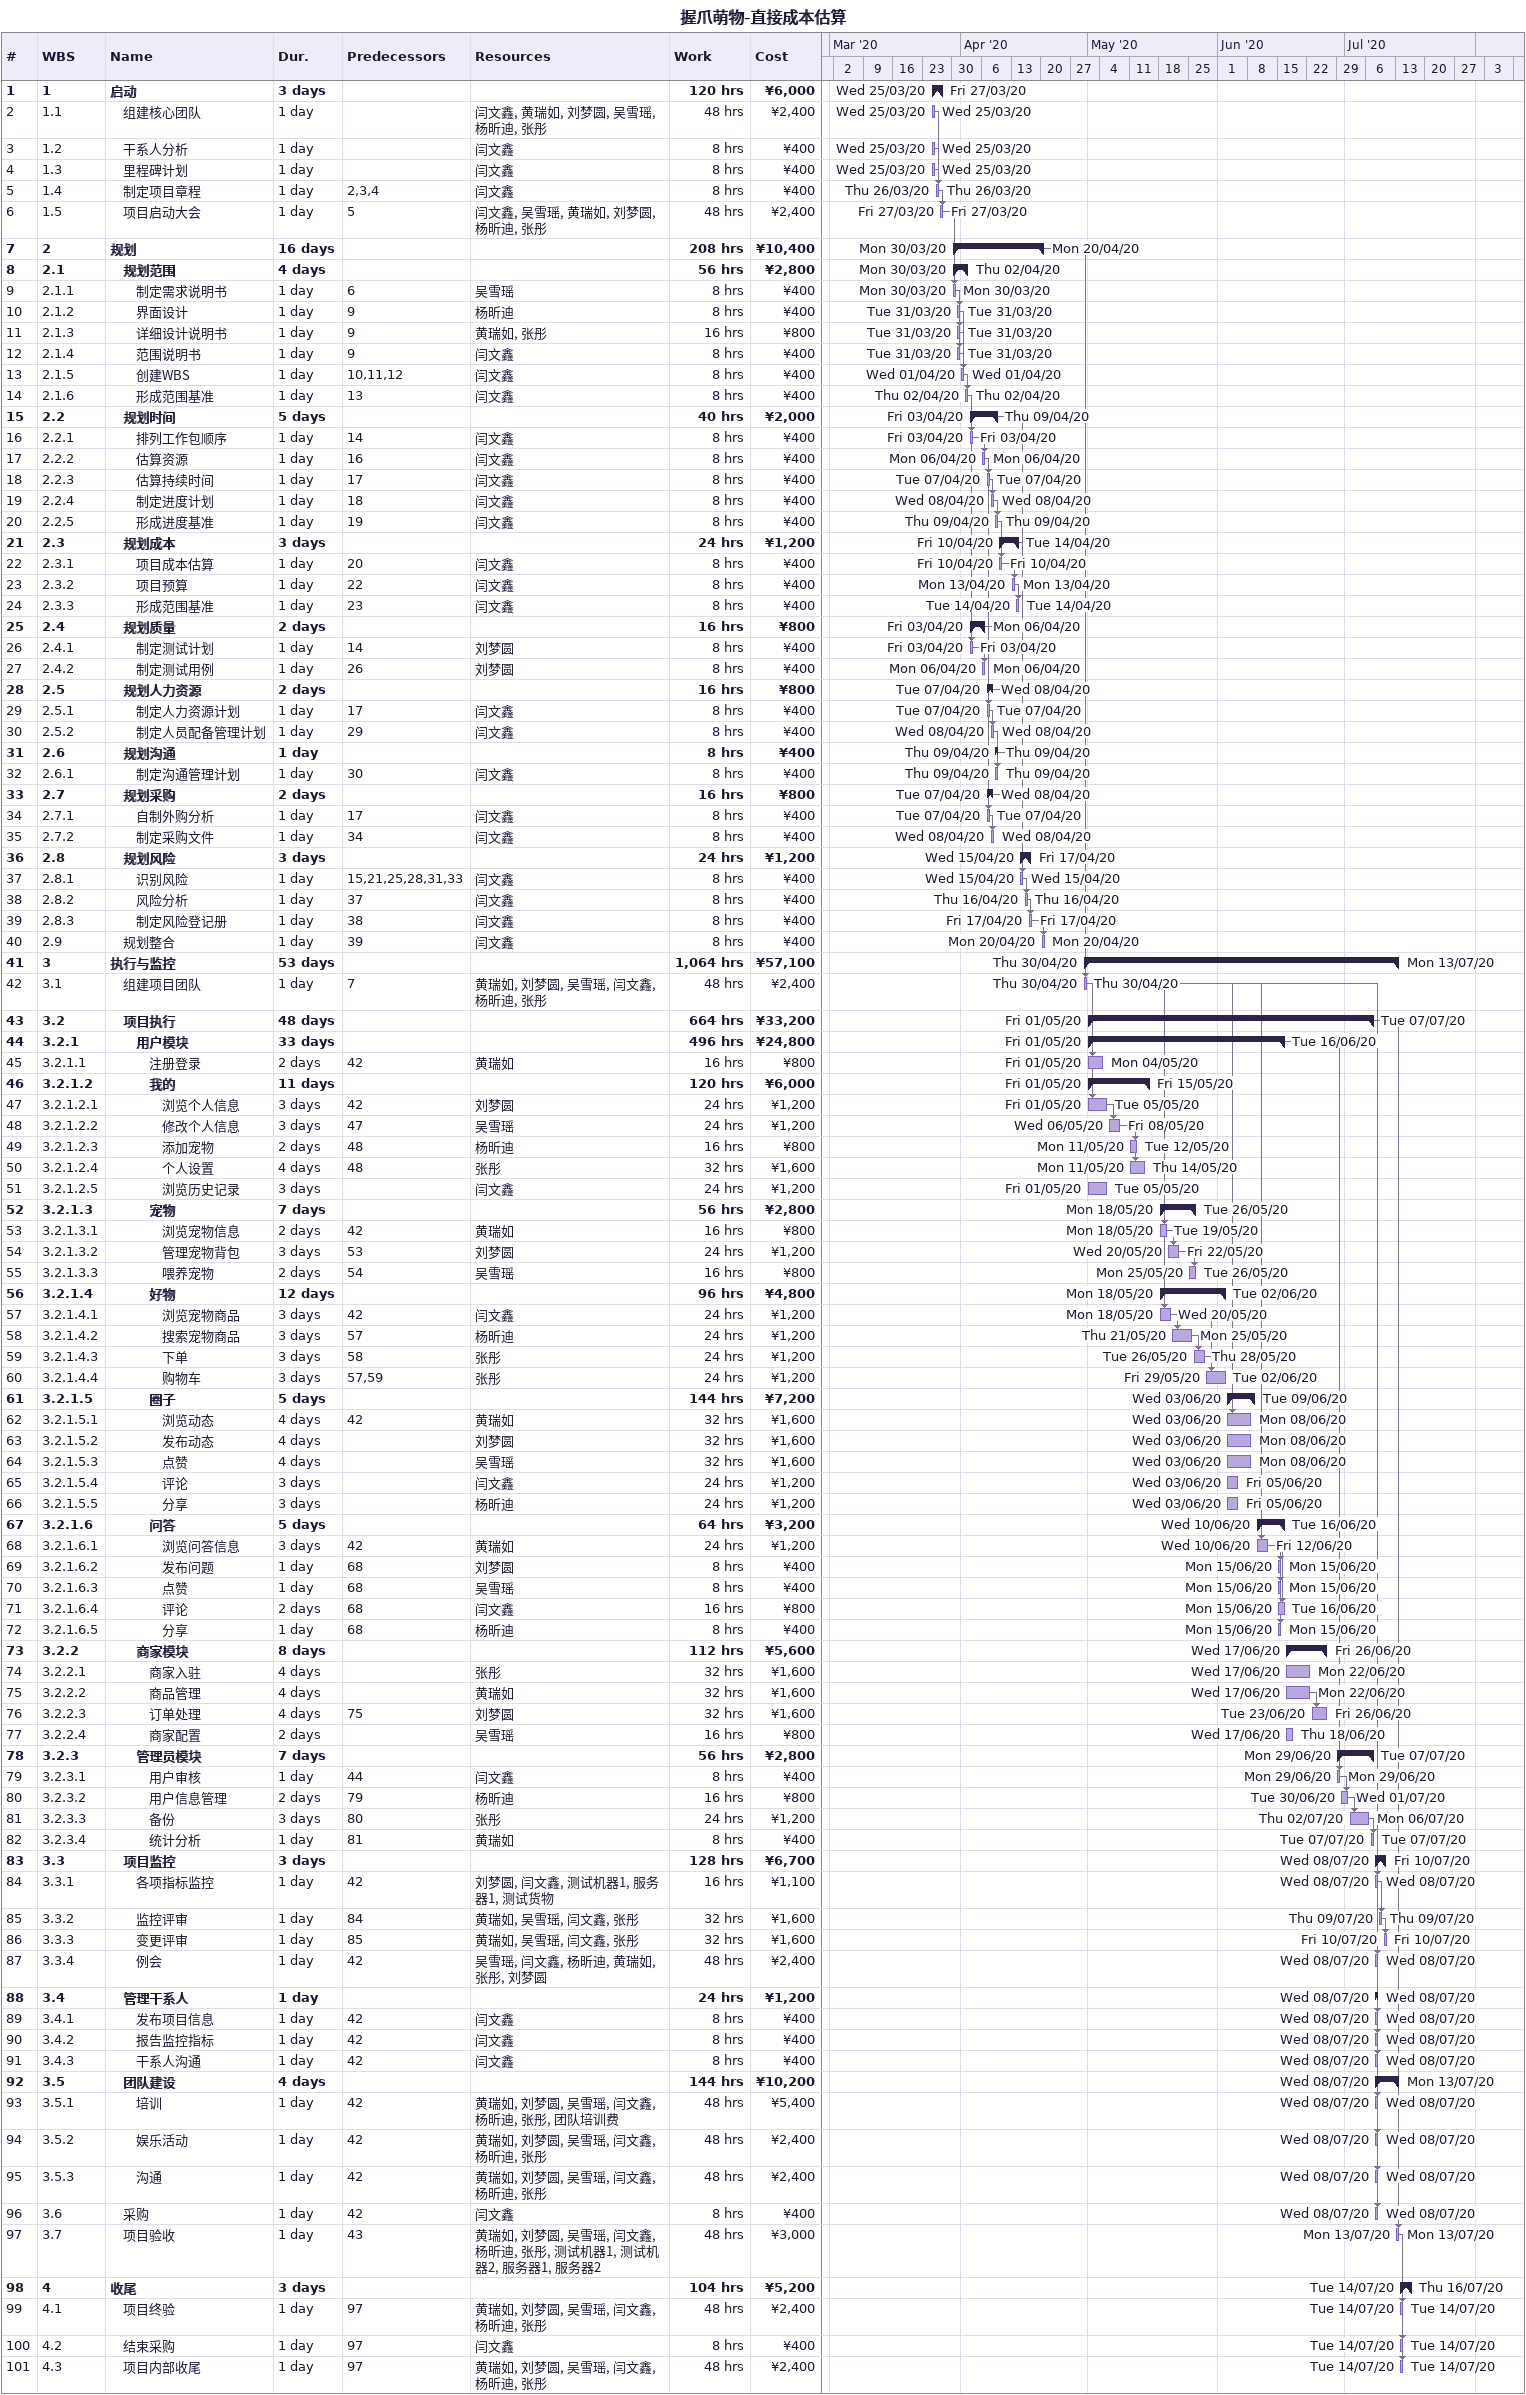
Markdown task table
握爪萌物-直接成本估算

| ID | WBS | Task | Duration | Start | Finish | Predecessors | Resources | Work (h) | Cost (¥) |
|---|---|---|---|---|---|---|---|---|---|
| 1 | 1 | **启动** | 3d | 2020-03-25 | 2020-03-27 |  |  | 120 | 6000 |
| 2 | 1.1 | 组建核心团队 | 1d | 2020-03-25 | 2020-03-25 |  | 闫文鑫, 黄瑞如, 刘梦圆, 吴雪瑶, 杨昕迪, 张彤 | 48 | 2400 |
| 3 | 1.2 | 干系人分析 | 1d | 2020-03-25 | 2020-03-25 |  | 闫文鑫 | 8 | 400 |
| 4 | 1.3 | 里程碑计划 | 1d | 2020-03-25 | 2020-03-25 |  | 闫文鑫 | 8 | 400 |
| 5 | 1.4 | 制定项目章程 | 1d | 2020-03-26 | 2020-03-26 | 2, 3, 4 | 闫文鑫 | 8 | 400 |
| 6 | 1.5 | 项目启动大会 | 1d | 2020-03-27 | 2020-03-27 | 5 | 闫文鑫, 吴雪瑶, 黄瑞如, 刘梦圆, 杨昕迪, 张彤 | 48 | 2400 |
| 7 | 2 | **规划** | 16d | 2020-03-30 | 2020-04-20 |  |  | 208 | 10400 |
| 8 | 2.1 | **规划范围** | 4d | 2020-03-30 | 2020-04-02 |  |  | 56 | 2800 |
| 9 | 2.1.1 | 制定需求说明书 | 1d | 2020-03-30 | 2020-03-30 | 6 | 吴雪瑶 | 8 | 400 |
| 10 | 2.1.2 | 界面设计 | 1d | 2020-03-31 | 2020-03-31 | 9 | 杨昕迪 | 8 | 400 |
| 11 | 2.1.3 | 详细设计说明书 | 1d | 2020-03-31 | 2020-03-31 | 9 | 黄瑞如, 张彤 | 16 | 800 |
| 12 | 2.1.4 | 范围说明书 | 1d | 2020-03-31 | 2020-03-31 | 9 | 闫文鑫 | 8 | 400 |
| 13 | 2.1.5 | 创建WBS | 1d | 2020-04-01 | 2020-04-01 | 10, 11, 12 | 闫文鑫 | 8 | 400 |
| 14 | 2.1.6 | 形成范围基准 | 1d | 2020-04-02 | 2020-04-02 | 13 | 闫文鑫 | 8 | 400 |
| 15 | 2.2 | **规划时间** | 5d | 2020-04-03 | 2020-04-09 |  |  | 40 | 2000 |
| 16 | 2.2.1 | 排列工作包顺序 | 1d | 2020-04-03 | 2020-04-03 | 14 | 闫文鑫 | 8 | 400 |
| 17 | 2.2.2 | 估算资源 | 1d | 2020-04-06 | 2020-04-06 | 16 | 闫文鑫 | 8 | 400 |
| 18 | 2.2.3 | 估算持续时间 | 1d | 2020-04-07 | 2020-04-07 | 17 | 闫文鑫 | 8 | 400 |
| 19 | 2.2.4 | 制定进度计划 | 1d | 2020-04-08 | 2020-04-08 | 18 | 闫文鑫 | 8 | 400 |
| 20 | 2.2.5 | 形成进度基准 | 1d | 2020-04-09 | 2020-04-09 | 19 | 闫文鑫 | 8 | 400 |
| 21 | 2.3 | **规划成本** | 3d | 2020-04-10 | 2020-04-14 |  |  | 24 | 1200 |
| 22 | 2.3.1 | 项目成本估算 | 1d | 2020-04-10 | 2020-04-10 | 20 | 闫文鑫 | 8 | 400 |
| 23 | 2.3.2 | 项目预算 | 1d | 2020-04-13 | 2020-04-13 | 22 | 闫文鑫 | 8 | 400 |
| 24 | 2.3.3 | 形成范围基准 | 1d | 2020-04-14 | 2020-04-14 | 23 | 闫文鑫 | 8 | 400 |
| 25 | 2.4 | **规划质量** | 2d | 2020-04-03 | 2020-04-06 |  |  | 16 | 800 |
| 26 | 2.4.1 | 制定测试计划 | 1d | 2020-04-03 | 2020-04-03 | 14 | 刘梦圆 | 8 | 400 |
| 27 | 2.4.2 | 制定测试用例 | 1d | 2020-04-06 | 2020-04-06 | 26 | 刘梦圆 | 8 | 400 |
| 28 | 2.5 | **规划人力资源** | 2d | 2020-04-07 | 2020-04-08 |  |  | 16 | 800 |
| 29 | 2.5.1 | 制定人力资源计划 | 1d | 2020-04-07 | 2020-04-07 | 17 | 闫文鑫 | 8 | 400 |
| 30 | 2.5.2 | 制定人员配备管理计划 | 1d | 2020-04-08 | 2020-04-08 | 29 | 闫文鑫 | 8 | 400 |
| 31 | 2.6 | **规划沟通** | 1d | 2020-04-09 | 2020-04-09 |  |  | 8 | 400 |
| 32 | 2.6.1 | 制定沟通管理计划 | 1d | 2020-04-09 | 2020-04-09 | 30 | 闫文鑫 | 8 | 400 |
| 33 | 2.7 | **规划采购** | 2d | 2020-04-07 | 2020-04-08 |  |  | 16 | 800 |
| 34 | 2.7.1 | 自制外购分析 | 1d | 2020-04-07 | 2020-04-07 | 17 | 闫文鑫 | 8 | 400 |
| 35 | 2.7.2 | 制定采购文件 | 1d | 2020-04-08 | 2020-04-08 | 34 | 闫文鑫 | 8 | 400 |
| 36 | 2.8 | **规划风险** | 3d | 2020-04-15 | 2020-04-17 |  |  | 24 | 1200 |
| 37 | 2.8.1 | 识别风险 | 1d | 2020-04-15 | 2020-04-15 | 15, 21, 25, 28, 31, 33 | 闫文鑫 | 8 | 400 |
| 38 | 2.8.2 | 风险分析 | 1d | 2020-04-16 | 2020-04-16 | 37 | 闫文鑫 | 8 | 400 |
| 39 | 2.8.3 | 制定风险登记册 | 1d | 2020-04-17 | 2020-04-17 | 38 | 闫文鑫 | 8 | 400 |
| 40 | 2.9 | 规划整合 | 1d | 2020-04-20 | 2020-04-20 | 39 | 闫文鑫 | 8 | 400 |
| 41 | 3 | **执行与监控** | 53d | 2020-04-30 | 2020-07-13 |  |  | 1064 | 57100 |
| 42 | 3.1 | 组建项目团队 | 1d | 2020-04-30 | 2020-04-30 | 7 | 黄瑞如, 刘梦圆, 吴雪瑶, 闫文鑫, 杨昕迪, 张彤 | 48 | 2400 |
| 43 | 3.2 | **项目执行** | 48d | 2020-05-01 | 2020-07-07 |  |  | 664 | 33200 |
| 44 | 3.2.1 | **用户模块** | 33d | 2020-05-01 | 2020-06-16 |  |  | 496 | 24800 |
| 45 | 3.2.1.1 | 注册登录 | 2d | 2020-05-01 | 2020-05-04 | 42 | 黄瑞如 | 16 | 800 |
| 46 | 3.2.1.2 | **我的** | 11d | 2020-05-01 | 2020-05-15 |  |  | 120 | 6000 |
| 47 | 3.2.1.2.1 | 浏览个人信息 | 3d | 2020-05-01 | 2020-05-05 | 42 | 刘梦圆 | 24 | 1200 |
| 48 | 3.2.1.2.2 | 修改个人信息 | 3d | 2020-05-06 | 2020-05-08 | 47 | 吴雪瑶 | 24 | 1200 |
| 49 | 3.2.1.2.3 | 添加宠物 | 2d | 2020-05-11 | 2020-05-12 | 48 | 杨昕迪 | 16 | 800 |
| 50 | 3.2.1.2.4 | 个人设置 | 4d | 2020-05-11 | 2020-05-14 | 48 | 张彤 | 32 | 1600 |
| 51 | 3.2.1.2.5 | 浏览历史记录 | 3d | 2020-05-01 | 2020-05-05 |  | 闫文鑫 | 24 | 1200 |
| 52 | 3.2.1.3 | **宠物** | 7d | 2020-05-18 | 2020-05-26 |  |  | 56 | 2800 |
| 53 | 3.2.1.3.1 | 浏览宠物信息 | 2d | 2020-05-18 | 2020-05-19 | 42 | 黄瑞如 | 16 | 800 |
| 54 | 3.2.1.3.2 | 管理宠物背包 | 3d | 2020-05-20 | 2020-05-22 | 53 | 刘梦圆 | 24 | 1200 |
| 55 | 3.2.1.3.3 | 喂养宠物 | 2d | 2020-05-25 | 2020-05-26 | 54 | 吴雪瑶 | 16 | 800 |
| 56 | 3.2.1.4 | **好物** | 12d | 2020-05-18 | 2020-06-02 |  |  | 96 | 4800 |
| 57 | 3.2.1.4.1 | 浏览宠物商品 | 3d | 2020-05-18 | 2020-05-20 | 42 | 闫文鑫 | 24 | 1200 |
| 58 | 3.2.1.4.2 | 搜索宠物商品 | 3d | 2020-05-21 | 2020-05-25 | 57 | 杨昕迪 | 24 | 1200 |
| 59 | 3.2.1.4.3 | 下单 | 3d | 2020-05-26 | 2020-05-28 | 58 | 张彤 | 24 | 1200 |
| 60 | 3.2.1.4.4 | 购物车 | 3d | 2020-05-29 | 2020-06-02 | 57, 59 | 张彤 | 24 | 1200 |
| 61 | 3.2.1.5 | **圈子** | 5d | 2020-06-03 | 2020-06-09 |  |  | 144 | 7200 |
| 62 | 3.2.1.5.1 | 浏览动态 | 4d | 2020-06-03 | 2020-06-08 | 42 | 黄瑞如 | 32 | 1600 |
| 63 | 3.2.1.5.2 | 发布动态 | 4d | 2020-06-03 | 2020-06-08 |  | 刘梦圆 | 32 | 1600 |
| 64 | 3.2.1.5.3 | 点赞 | 4d | 2020-06-03 | 2020-06-08 |  | 吴雪瑶 | 32 | 1600 |
| 65 | 3.2.1.5.4 | 评论 | 3d | 2020-06-03 | 2020-06-05 |  | 闫文鑫 | 24 | 1200 |
| 66 | 3.2.1.5.5 | 分享 | 3d | 2020-06-03 | 2020-06-05 |  | 杨昕迪 | 24 | 1200 |
| 67 | 3.2.1.6 | **问答** | 5d | 2020-06-10 | 2020-06-16 |  |  | 64 | 3200 |
| 68 | 3.2.1.6.1 | 浏览问答信息 | 3d | 2020-06-10 | 2020-06-12 | 42 | 黄瑞如 | 24 | 1200 |
| 69 | 3.2.1.6.2 | 发布问题 | 1d | 2020-06-15 | 2020-06-15 | 68 | 刘梦圆 | 8 | 400 |
| 70 | 3.2.1.6.3 | 点赞 | 1d | 2020-06-15 | 2020-06-15 | 68 | 吴雪瑶 | 8 | 400 |
| 71 | 3.2.1.6.4 | 评论 | 2d | 2020-06-15 | 2020-06-16 | 68 | 闫文鑫 | 16 | 800 |
| 72 | 3.2.1.6.5 | 分享 | 1d | 2020-06-15 | 2020-06-15 | 68 | 杨昕迪 | 8 | 400 |
| 73 | 3.2.2 | **商家模块** | 8d | 2020-06-17 | 2020-06-26 |  |  | 112 | 5600 |
| 74 | 3.2.2.1 | 商家入驻 | 4d | 2020-06-17 | 2020-06-22 |  | 张彤 | 32 | 1600 |
| 75 | 3.2.2.2 | 商品管理 | 4d | 2020-06-17 | 2020-06-22 |  | 黄瑞如 | 32 | 1600 |
| 76 | 3.2.2.3 | 订单处理 | 4d | 2020-06-23 | 2020-06-26 | 75 | 刘梦圆 | 32 | 1600 |
| 77 | 3.2.2.4 | 商家配置 | 2d | 2020-06-17 | 2020-06-18 |  | 吴雪瑶 | 16 | 800 |
| 78 | 3.2.3 | **管理员模块** | 7d | 2020-06-29 | 2020-07-07 |  |  | 56 | 2800 |
| 79 | 3.2.3.1 | 用户审核 | 1d | 2020-06-29 | 2020-06-29 | 44 | 闫文鑫 | 8 | 400 |
| 80 | 3.2.3.2 | 用户信息管理 | 2d | 2020-06-30 | 2020-07-01 | 79 | 杨昕迪 | 16 | 800 |
| 81 | 3.2.3.3 | 备份 | 3d | 2020-07-02 | 2020-07-06 | 80 | 张彤 | 24 | 1200 |
| 82 | 3.2.3.4 | 统计分析 | 1d | 2020-07-07 | 2020-07-07 | 81 | 黄瑞如 | 8 | 400 |
| 83 | 3.3 | **项目监控** | 3d | 2020-07-08 | 2020-07-10 |  |  | 128 | 6700 |
| 84 | 3.3.1 | 各项指标监控 | 1d | 2020-07-08 | 2020-07-08 | 42 | 刘梦圆, 闫文鑫, 测试机器1, 服务器1, 测试货物 | 16 | 1100 |
| 85 | 3.3.2 | 监控评审 | 1d | 2020-07-09 | 2020-07-09 | 84 | 黄瑞如, 吴雪瑶, 闫文鑫, 张彤 | 32 | 1600 |
| 86 | 3.3.3 | 变更评审 | 1d | 2020-07-10 | 2020-07-10 | 85 | 黄瑞如, 吴雪瑶, 闫文鑫, 张彤 | 32 | 1600 |
| 87 | 3.3.4 | 例会 | 1d | 2020-07-08 | 2020-07-08 | 42 | 吴雪瑶, 闫文鑫, 杨昕迪, 黄瑞如, 张彤, 刘梦圆 | 48 | 2400 |
| 88 | 3.4 | **管理干系人** | 1d | 2020-07-08 | 2020-07-08 |  |  | 24 | 1200 |
| 89 | 3.4.1 | 发布项目信息 | 1d | 2020-07-08 | 2020-07-08 | 42 | 闫文鑫 | 8 | 400 |
| 90 | 3.4.2 | 报告监控指标 | 1d | 2020-07-08 | 2020-07-08 | 42 | 闫文鑫 | 8 | 400 |
| 91 | 3.4.3 | 干系人沟通 | 1d | 2020-07-08 | 2020-07-08 | 42 | 闫文鑫 | 8 | 400 |
| 92 | 3.5 | **团队建设** | 4d | 2020-07-08 | 2020-07-13 |  |  | 144 | 10200 |
| 93 | 3.5.1 | 培训 | 1d | 2020-07-08 | 2020-07-08 | 42 | 黄瑞如, 刘梦圆, 吴雪瑶, 闫文鑫, 杨昕迪, 张彤, 团队培训费 | 48 | 5400 |
| 94 | 3.5.2 | 娱乐活动 | 1d | 2020-07-08 | 2020-07-08 | 42 | 黄瑞如, 刘梦圆, 吴雪瑶, 闫文鑫, 杨昕迪, 张彤 | 48 | 2400 |
| 95 | 3.5.3 | 沟通 | 1d | 2020-07-08 | 2020-07-08 | 42 | 黄瑞如, 刘梦圆, 吴雪瑶, 闫文鑫, 杨昕迪, 张彤 | 48 | 2400 |
| 96 | 3.6 | 采购 | 1d | 2020-07-08 | 2020-07-08 | 42 | 闫文鑫 | 8 | 400 |
| 97 | 3.7 | 项目验收 | 1d | 2020-07-13 | 2020-07-13 | 43 | 黄瑞如, 刘梦圆, 吴雪瑶, 闫文鑫, 杨昕迪, 张彤, 测试机器1, 测试机器2, 服务器1, 服务器2 | 48 | 3000 |
| 98 | 4 | **收尾** | 3d | 2020-07-14 | 2020-07-16 |  |  | 104 | 5200 |
| 99 | 4.1 | 项目终验 | 1d | 2020-07-14 | 2020-07-14 | 97 | 黄瑞如, 刘梦圆, 吴雪瑶, 闫文鑫, 杨昕迪, 张彤 | 48 | 2400 |
| 100 | 4.2 | 结束采购 | 1d | 2020-07-14 | 2020-07-14 | 97 | 闫文鑫 | 8 | 400 |
| 101 | 4.3 | 项目内部收尾 | 1d | 2020-07-14 | 2020-07-14 | 97 | 黄瑞如, 刘梦圆, 吴雪瑶, 闫文鑫, 杨昕迪, 张彤 | 48 | 2400 |
